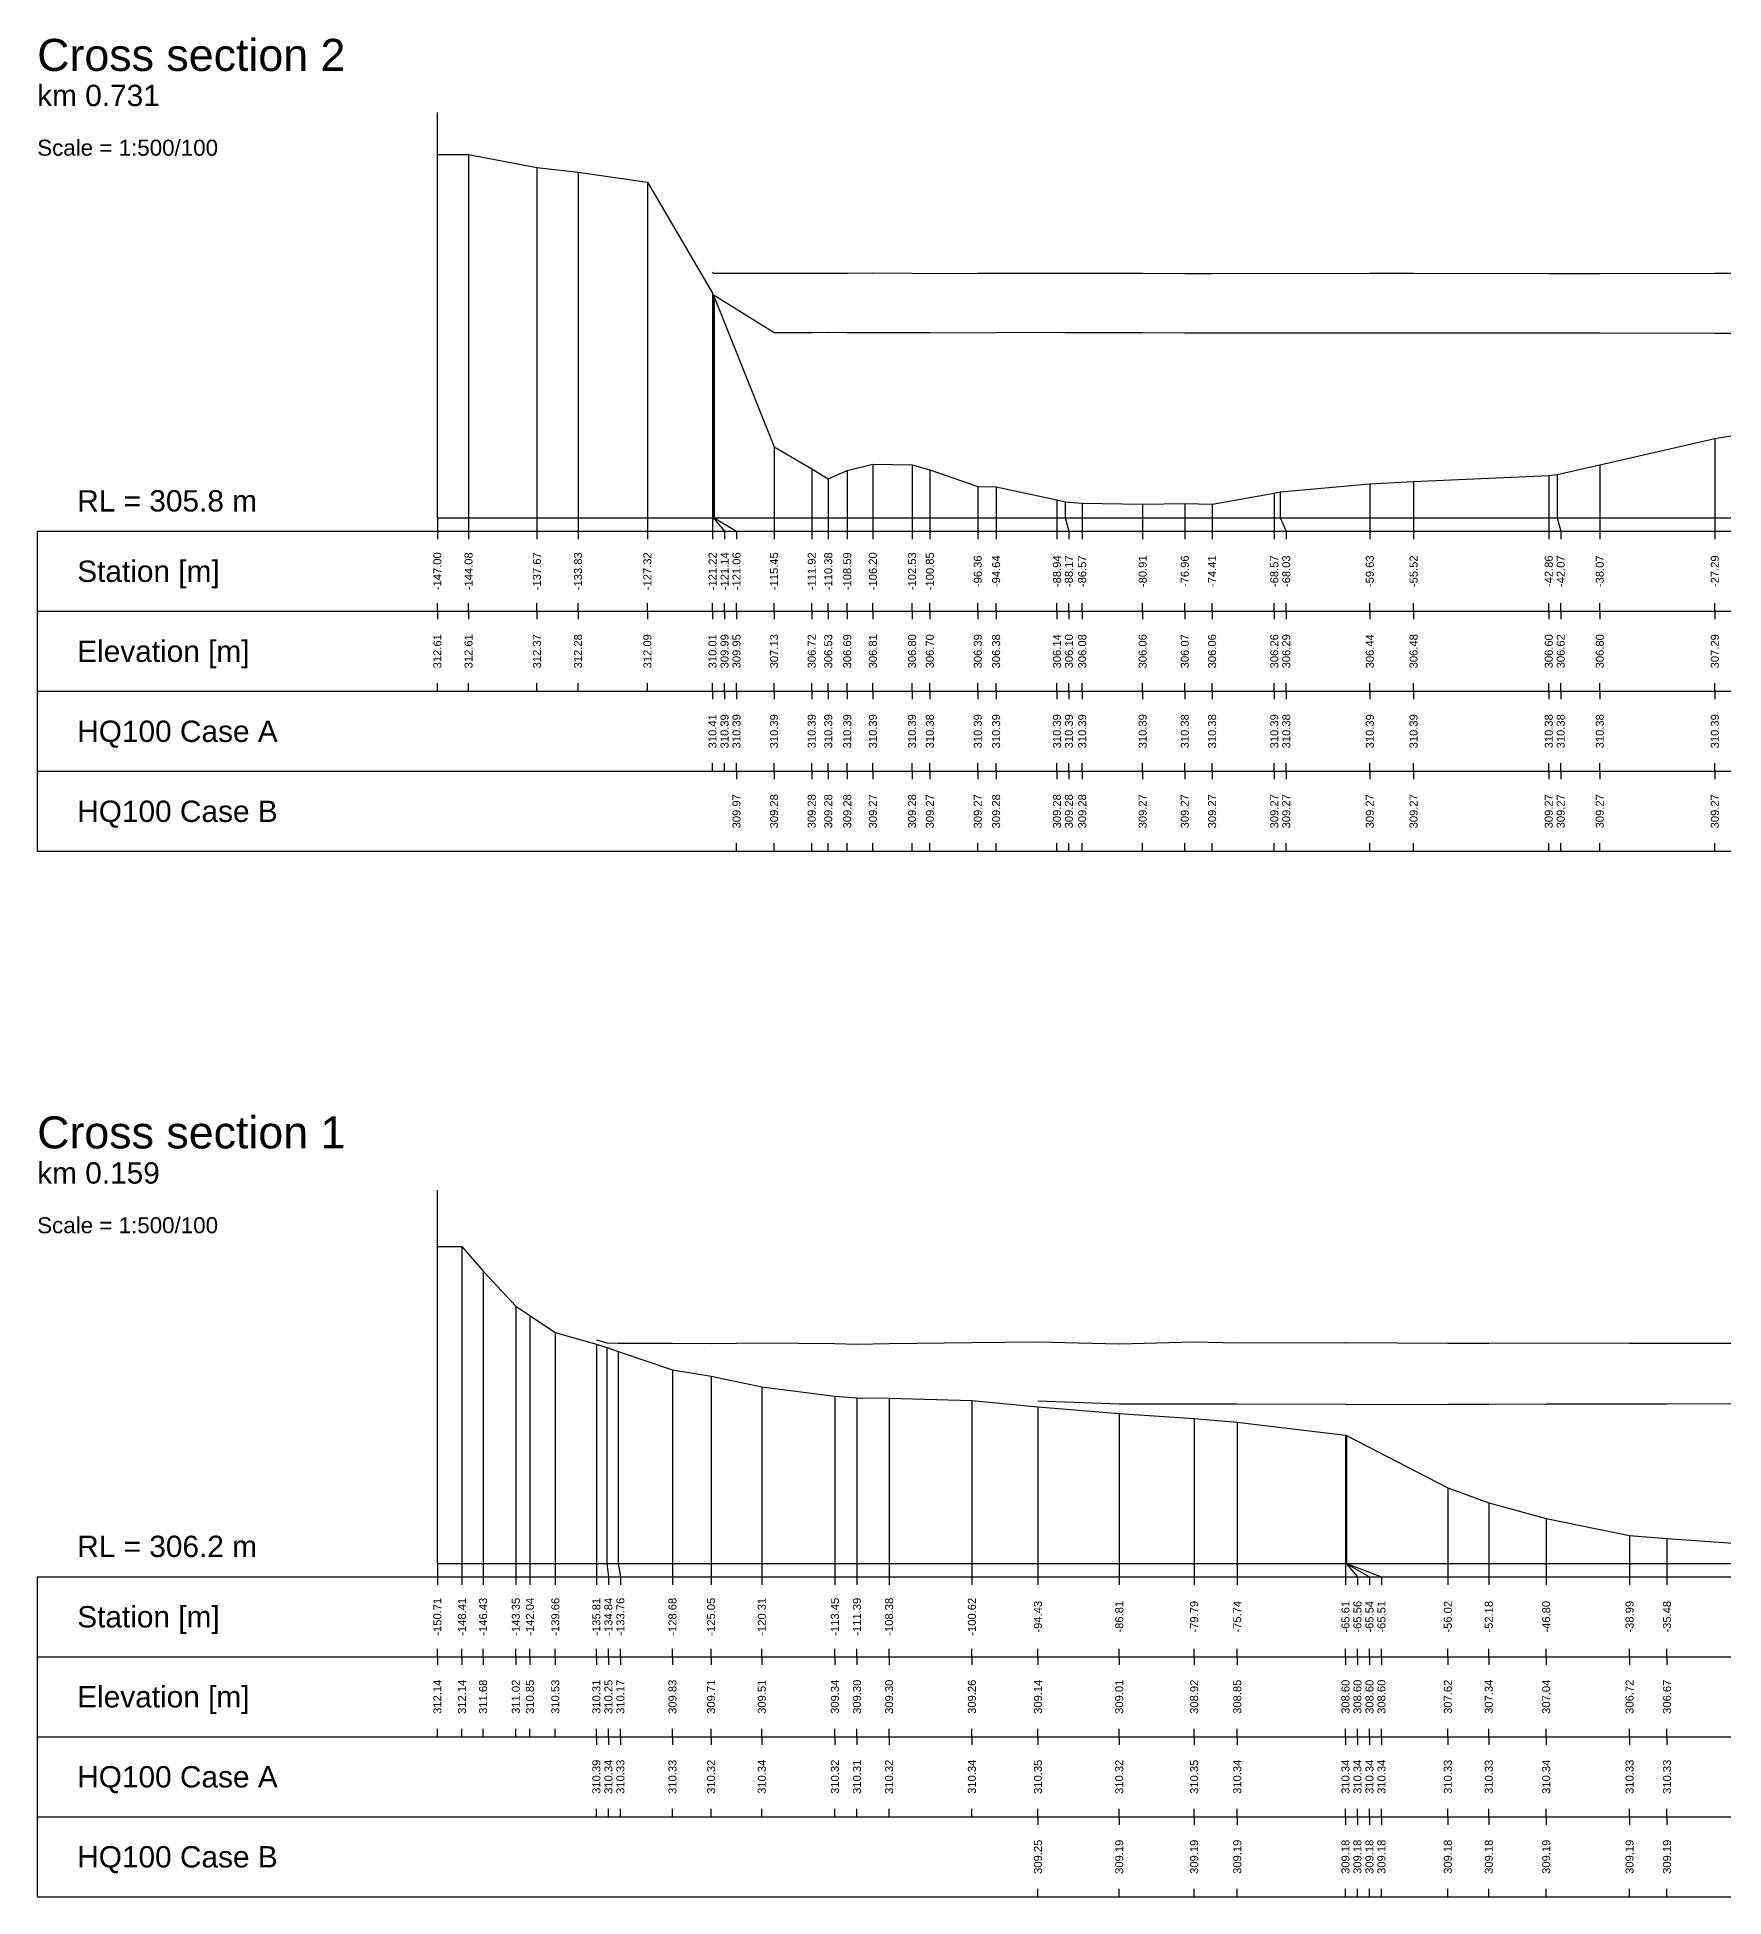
# Model space of a CAD drawing. Header units: millimetres. Extents: x -38 to 449, y 1300 to 1474.
# Drawn here: x -37.5 to 120.6, y 1299.8 to 1474.1 of the extents above; entities that cross this region are included whole.
import ezdxf
from ezdxf.enums import TextEntityAlignment as Align

# ---------------------------------------------------------------- set-up
doc = ezdxf.new("R2010")
doc.units = ezdxf.units.MM
doc.styles.get("Standard").update_dxf_attribs({"font": 'arial.ttf'})

msp = doc.modelspace()

# ---------------------------------------------------------------- linework, layer by layer
at = {"layer": 'band'}
for p, q in [((0, 1427.75), (0, 1427)), ((2.92, 1427.75), (2.92, 1427)), ((9.33, 1427.75), (9.33, 1427)), ((13.18, 1427.75), (13.18, 1427)), ((19.68, 1427.75), (19.68, 1427)), ((25.78, 1427.75), (25.78, 1427)), ((26.91, 1427.75), (26.91, 1427)), ((28.03, 1427.75), (28.03, 1427)), ((31.55, 1427.75), (31.55, 1427)), ((35.08, 1427.75), (35.08, 1427)), ((36.63, 1427.75), (36.63, 1427)), ((38.41, 1427.75), (38.41, 1427)), ((40.81, 1427.75), (40.81, 1427)), ((44.48, 1427.75), (44.48, 1427)), ((46.15, 1427.75), (46.15, 1427)), ((50.64, 1427.75), (50.64, 1427)), ((52.36, 1427.75), (52.36, 1427)), ((58.06, 1427.75), (58.06, 1427)), ((59.18, 1427.75), (59.18, 1427)), ((60.43, 1427.75), (60.43, 1427)), ((66.09, 1427.75), (66.09, 1427)), ((70.04, 1427.75), (70.04, 1427)), ((72.6, 1427.75), (72.6, 1427)), ((78.43, 1427.75), (78.43, 1427)), ((79.55, 1427.75), (79.55, 1427)), ((87.38, 1427.75), (87.38, 1427)), ((91.48, 1427.75), (91.48, 1427)), ((104.15, 1427.75), (104.15, 1427)), ((105.27, 1427.75), (105.27, 1427)), ((108.93, 1427.75), (108.93, 1427)), ((119.71, 1427.75), (119.71, 1427)), ((0, 1420.25), (0, 1421)), ((2.92, 1420.25), (2.92, 1421)), ((9.33, 1420.25), (9.33, 1421)), ((13.18, 1420.25), (13.18, 1421)), ((19.68, 1420.25), (19.68, 1421)), ((25.78, 1420.25), (25.78, 1421)), ((26.91, 1420.25), (26.91, 1421)), ((28.03, 1420.25), (28.03, 1421)), ((31.55, 1420.25), (31.55, 1421)), ((35.08, 1420.25), (35.08, 1421)), ((36.63, 1420.25), (36.63, 1421)), ((38.41, 1420.25), (38.41, 1421)), ((40.81, 1420.25), (40.81, 1421)), ((44.48, 1420.25), (44.48, 1421)), ((46.15, 1420.25), (46.15, 1421)), ((50.64, 1420.25), (50.64, 1421)), ((52.36, 1420.25), (52.36, 1421)), ((58.06, 1420.25), (58.06, 1421)), ((59.18, 1420.25), (59.18, 1421)), ((60.43, 1420.25), (60.43, 1421)), ((66.09, 1420.25), (66.09, 1421)), ((70.04, 1420.25), (70.04, 1421)), ((72.6, 1420.25), (72.6, 1421)), ((78.43, 1420.25), (78.43, 1421)), ((79.55, 1420.25), (79.55, 1421)), ((87.38, 1420.25), (87.38, 1421)), ((91.48, 1420.25), (91.48, 1421)), ((104.15, 1420.25), (104.15, 1421)), ((105.27, 1420.25), (105.27, 1421)), ((108.93, 1420.25), (108.93, 1421)), ((119.71, 1420.25), (119.71, 1421)), ((0, 1420.25), (0, 1419.5)), ((2.92, 1420.25), (2.92, 1419.5)), ((9.33, 1420.25), (9.33, 1419.5)), ((13.18, 1420.25), (13.18, 1419.5)), ((19.68, 1420.25), (19.68, 1419.5)), ((25.78, 1420.25), (25.78, 1419.5)), ((26.91, 1420.25), (26.91, 1419.5)), ((28.03, 1420.25), (28.03, 1419.5)), ((31.55, 1420.25), (31.55, 1419.5)), ((35.08, 1420.25), (35.08, 1419.5)), ((36.63, 1420.25), (36.63, 1419.5)), ((38.41, 1420.25), (38.41, 1419.5)), ((40.81, 1420.25), (40.81, 1419.5)), ((44.48, 1420.25), (44.48, 1419.5)), ((46.15, 1420.25), (46.15, 1419.5)), ((50.64, 1420.25), (50.64, 1419.5)), ((52.36, 1420.25), (52.36, 1419.5)), ((58.06, 1420.25), (58.06, 1419.5)), ((59.18, 1420.25), (59.18, 1419.5)), ((60.43, 1420.25), (60.43, 1419.5)), ((66.09, 1420.25), (66.09, 1419.5)), ((70.04, 1420.25), (70.04, 1419.5)), ((72.6, 1420.25), (72.6, 1419.5)), ((78.43, 1420.25), (78.43, 1419.5)), ((79.55, 1420.25), (79.55, 1419.5)), ((87.38, 1420.25), (87.38, 1419.5)), ((91.48, 1420.25), (91.48, 1419.5)), ((104.15, 1420.25), (104.15, 1419.5)), ((105.27, 1420.25), (105.27, 1419.5)), ((108.93, 1420.25), (108.93, 1419.5)), ((119.71, 1420.25), (119.71, 1419.5)), ((0, 1412.75), (0, 1413.5)), ((2.92, 1412.75), (2.92, 1413.5)), ((9.33, 1412.75), (9.33, 1413.5)), ((13.18, 1412.75), (13.18, 1413.5)), ((19.68, 1412.75), (19.68, 1413.5)), ((25.78, 1412.75), (25.78, 1413.5)), ((25.78, 1412.75), (25.78, 1412)), ((26.91, 1412.75), (26.91, 1413.5)), ((26.91, 1412.75), (26.91, 1412)), ((28.03, 1412.75), (28.03, 1413.5)), ((28.03, 1412.75), (28.03, 1412)), ((31.55, 1412.75), (31.55, 1413.5)), ((31.55, 1412.75), (31.55, 1412)), ((35.08, 1412.75), (35.08, 1413.5)), ((35.08, 1412.75), (35.08, 1412)), ((36.63, 1412.75), (36.63, 1413.5)), ((36.63, 1412.75), (36.63, 1412)), ((38.41, 1412.75), (38.41, 1413.5)), ((38.41, 1412.75), (38.41, 1412)), ((40.81, 1412.75), (40.81, 1413.5)), ((40.81, 1412.75), (40.81, 1412)), ((44.48, 1412.75), (44.48, 1413.5)), ((44.48, 1412.75), (44.48, 1412)), ((46.15, 1412.75), (46.15, 1413.5)), ((46.15, 1412.75), (46.15, 1412)), ((50.64, 1412.75), (50.64, 1413.5)), ((50.64, 1412.75), (50.64, 1412)), ((52.36, 1412.75), (52.36, 1413.5)), ((52.36, 1412.75), (52.36, 1412)), ((58.06, 1412.75), (58.06, 1413.5)), ((58.06, 1412.75), (58.06, 1412)), ((59.18, 1412.75), (59.18, 1413.5)), ((59.18, 1412.75), (59.18, 1412)), ((60.43, 1412.75), (60.43, 1413.5)), ((60.43, 1412.75), (60.43, 1412)), ((66.09, 1412.75), (66.09, 1413.5)), ((66.09, 1412.75), (66.09, 1412)), ((70.04, 1412.75), (70.04, 1413.5)), ((70.04, 1412.75), (70.04, 1412)), ((72.6, 1412.75), (72.6, 1413.5)), ((72.6, 1412.75), (72.6, 1412)), ((78.43, 1412.75), (78.43, 1413.5)), ((78.43, 1412.75), (78.43, 1412)), ((79.55, 1412.75), (79.55, 1413.5)), ((79.55, 1412.75), (79.55, 1412)), ((87.38, 1412.75), (87.38, 1413.5)), ((87.38, 1412.75), (87.38, 1412)), ((91.48, 1412.75), (91.48, 1413.5)), ((91.48, 1412.75), (91.48, 1412)), ((104.15, 1412.75), (104.15, 1413.5)), ((104.15, 1412.75), (104.15, 1412)), ((105.27, 1412.75), (105.27, 1413.5)), ((105.27, 1412.75), (105.27, 1412)), ((108.93, 1412.75), (108.93, 1413.5)), ((108.93, 1412.75), (108.93, 1412)), ((119.71, 1412.75), (119.71, 1413.5)), ((119.71, 1412.75), (119.71, 1412)), ((25.78, 1405.25), (25.78, 1406)), ((26.91, 1405.25), (26.91, 1406)), ((28.03, 1405.25), (28.03, 1406)), ((28.03, 1405.25), (28.03, 1404.5)), ((31.55, 1405.25), (31.55, 1406)), ((31.55, 1405.25), (31.55, 1404.5)), ((35.08, 1405.25), (35.08, 1406)), ((35.08, 1405.25), (35.08, 1404.5)), ((36.63, 1405.25), (36.63, 1406)), ((36.63, 1405.25), (36.63, 1404.5)), ((38.41, 1405.25), (38.41, 1406)), ((38.41, 1405.25), (38.41, 1404.5)), ((40.81, 1405.25), (40.81, 1406)), ((40.81, 1405.25), (40.81, 1404.5)), ((44.48, 1405.25), (44.48, 1406)), ((44.48, 1405.25), (44.48, 1404.5)), ((46.15, 1405.25), (46.15, 1406)), ((46.15, 1405.25), (46.15, 1404.5)), ((50.64, 1405.25), (50.64, 1406)), ((50.64, 1405.25), (50.64, 1404.5)), ((52.36, 1405.25), (52.36, 1406)), ((52.36, 1405.25), (52.36, 1404.5)), ((58.06, 1405.25), (58.06, 1406)), ((58.06, 1405.25), (58.06, 1404.5)), ((59.18, 1405.25), (59.18, 1406)), ((59.18, 1405.25), (59.18, 1404.5)), ((60.43, 1405.25), (60.43, 1406)), ((60.43, 1405.25), (60.43, 1404.5)), ((66.09, 1405.25), (66.09, 1406)), ((66.09, 1405.25), (66.09, 1404.5)), ((70.04, 1405.25), (70.04, 1406)), ((70.04, 1405.25), (70.04, 1404.5)), ((72.6, 1405.25), (72.6, 1406)), ((72.6, 1405.25), (72.6, 1404.5)), ((78.43, 1405.25), (78.43, 1406)), ((78.43, 1405.25), (78.43, 1404.5)), ((79.55, 1405.25), (79.55, 1406)), ((79.55, 1405.25), (79.55, 1404.5)), ((87.38, 1405.25), (87.38, 1406)), ((87.38, 1405.25), (87.38, 1404.5)), ((91.48, 1405.25), (91.48, 1406)), ((91.48, 1405.25), (91.48, 1404.5)), ((104.15, 1405.25), (104.15, 1406)), ((104.15, 1405.25), (104.15, 1404.5)), ((105.27, 1405.25), (105.27, 1406)), ((105.27, 1405.25), (105.27, 1404.5)), ((108.93, 1405.25), (108.93, 1406)), ((108.93, 1405.25), (108.93, 1404.5)), ((119.71, 1405.25), (119.71, 1406)), ((119.71, 1405.25), (119.71, 1404.5)), ((28.03, 1397.75), (28.03, 1398.5)), ((31.55, 1397.75), (31.55, 1398.5)), ((35.08, 1397.75), (35.08, 1398.5)), ((36.63, 1397.75), (36.63, 1398.5)), ((38.41, 1397.75), (38.41, 1398.5)), ((40.81, 1397.75), (40.81, 1398.5)), ((44.48, 1397.75), (44.48, 1398.5)), ((46.15, 1397.75), (46.15, 1398.5)), ((50.64, 1397.75), (50.64, 1398.5)), ((52.36, 1397.75), (52.36, 1398.5)), ((58.06, 1397.75), (58.06, 1398.5)), ((59.18, 1397.75), (59.18, 1398.5)), ((60.43, 1397.75), (60.43, 1398.5)), ((66.09, 1397.75), (66.09, 1398.5)), ((70.04, 1397.75), (70.04, 1398.5)), ((72.6, 1397.75), (72.6, 1398.5)), ((78.43, 1397.75), (78.43, 1398.5)), ((79.55, 1397.75), (79.55, 1398.5)), ((87.38, 1397.75), (87.38, 1398.5)), ((91.48, 1397.75), (91.48, 1398.5)), ((104.15, 1397.75), (104.15, 1398.5)), ((105.27, 1397.75), (105.27, 1398.5)), ((108.93, 1397.75), (108.93, 1398.5)), ((119.71, 1397.75), (119.71, 1398.5)), ((0, 1329.75), (0, 1329)), ((2.3, 1329.75), (2.3, 1329)), ((4.28, 1329.75), (4.28, 1329)), ((7.35, 1329.75), (7.35, 1329)), ((8.67, 1329.75), (8.67, 1329)), ((11.05, 1329.75), (11.05, 1329)), ((14.9, 1329.75), (14.9, 1329)), ((16.03, 1329.75), (16.03, 1329)), ((17.15, 1329.75), (17.15, 1329)), ((22.03, 1329.75), (22.03, 1329)), ((25.65, 1329.75), (25.65, 1329)), ((30.4, 1329.75), (30.4, 1329)), ((37.25, 1329.75), (37.25, 1329)), ((39.32, 1329.75), (39.32, 1329)), ((42.33, 1329.75), (42.33, 1329)), ((50.09, 1329.75), (50.09, 1329)), ((56.28, 1329.75), (56.28, 1329)), ((63.9, 1329.75), (63.9, 1329)), ((70.92, 1329.75), (70.92, 1329)), ((74.96, 1329.75), (74.96, 1329)), ((85.1, 1329.75), (85.1, 1329)), ((86.22, 1329.75), (86.22, 1329)), ((87.35, 1329.75), (87.35, 1329)), ((88.47, 1329.75), (88.47, 1329)), ((94.69, 1329.75), (94.69, 1329)), ((98.53, 1329.75), (98.53, 1329)), ((103.91, 1329.75), (103.91, 1329)), ((111.72, 1329.75), (111.72, 1329)), ((115.23, 1329.75), (115.23, 1329)), ((0, 1322.25), (0, 1323)), ((0, 1322.25), (0, 1321.5)), ((2.3, 1322.25), (2.3, 1323)), ((2.3, 1322.25), (2.3, 1321.5)), ((4.28, 1322.25), (4.28, 1323)), ((4.28, 1322.25), (4.28, 1321.5)), ((7.35, 1322.25), (7.35, 1323)), ((7.35, 1322.25), (7.35, 1321.5)), ((8.67, 1322.25), (8.67, 1323)), ((8.67, 1322.25), (8.67, 1321.5)), ((11.05, 1322.25), (11.05, 1323)), ((11.05, 1322.25), (11.05, 1321.5)), ((14.9, 1322.25), (14.9, 1323)), ((14.9, 1322.25), (14.9, 1321.5)), ((16.03, 1322.25), (16.03, 1323)), ((16.03, 1322.25), (16.03, 1321.5)), ((17.15, 1322.25), (17.15, 1323)), ((17.15, 1322.25), (17.15, 1321.5)), ((22.03, 1322.25), (22.03, 1323)), ((22.03, 1322.25), (22.03, 1321.5)), ((25.65, 1322.25), (25.65, 1323)), ((25.65, 1322.25), (25.65, 1321.5)), ((30.4, 1322.25), (30.4, 1323)), ((30.4, 1322.25), (30.4, 1321.5)), ((37.25, 1322.25), (37.25, 1323)), ((37.25, 1322.25), (37.25, 1321.5)), ((39.32, 1322.25), (39.32, 1323)), ((39.32, 1322.25), (39.32, 1321.5)), ((42.33, 1322.25), (42.33, 1323)), ((42.33, 1322.25), (42.33, 1321.5)), ((50.09, 1322.25), (50.09, 1323)), ((50.09, 1322.25), (50.09, 1321.5)), ((56.28, 1322.25), (56.28, 1323)), ((56.28, 1322.25), (56.28, 1321.5)), ((63.9, 1322.25), (63.9, 1323)), ((63.9, 1322.25), (63.9, 1321.5)), ((70.92, 1322.25), (70.92, 1323)), ((70.92, 1322.25), (70.92, 1321.5)), ((74.96, 1322.25), (74.96, 1323)), ((74.96, 1322.25), (74.96, 1321.5)), ((85.1, 1322.25), (85.1, 1323)), ((85.1, 1322.25), (85.1, 1321.5)), ((86.22, 1322.25), (86.22, 1323)), ((86.22, 1322.25), (86.22, 1321.5)), ((87.35, 1322.25), (87.35, 1323)), ((87.35, 1322.25), (87.35, 1321.5)), ((88.47, 1322.25), (88.47, 1323)), ((88.47, 1322.25), (88.47, 1321.5)), ((94.69, 1322.25), (94.69, 1323)), ((94.69, 1322.25), (94.69, 1321.5)), ((98.53, 1322.25), (98.53, 1323)), ((98.53, 1322.25), (98.53, 1321.5)), ((103.91, 1322.25), (103.91, 1323)), ((103.91, 1322.25), (103.91, 1321.5)), ((111.72, 1322.25), (111.72, 1323)), ((111.72, 1322.25), (111.72, 1321.5)), ((115.23, 1322.25), (115.23, 1323)), ((115.23, 1322.25), (115.23, 1321.5)), ((0, 1314.75), (0, 1315.5)), ((2.3, 1314.75), (2.3, 1315.5)), ((4.28, 1314.75), (4.28, 1315.5)), ((7.35, 1314.75), (7.35, 1315.5)), ((8.67, 1314.75), (8.67, 1315.5)), ((11.05, 1314.75), (11.05, 1315.5)), ((14.9, 1314.75), (14.9, 1315.5)), ((14.9, 1314.75), (14.9, 1314)), ((16.03, 1314.75), (16.03, 1315.5)), ((16.03, 1314.75), (16.03, 1314)), ((17.15, 1314.75), (17.15, 1315.5)), ((17.15, 1314.75), (17.15, 1314)), ((22.03, 1314.75), (22.03, 1315.5)), ((22.03, 1314.75), (22.03, 1314)), ((25.65, 1314.75), (25.65, 1315.5)), ((25.65, 1314.75), (25.65, 1314)), ((30.4, 1314.75), (30.4, 1315.5)), ((30.4, 1314.75), (30.4, 1314)), ((37.25, 1314.75), (37.25, 1315.5)), ((37.25, 1314.75), (37.25, 1314)), ((39.32, 1314.75), (39.32, 1315.5)), ((39.32, 1314.75), (39.32, 1314)), ((42.33, 1314.75), (42.33, 1315.5)), ((42.33, 1314.75), (42.33, 1314)), ((50.09, 1314.75), (50.09, 1315.5)), ((50.09, 1314.75), (50.09, 1314)), ((56.28, 1314.75), (56.28, 1315.5)), ((56.28, 1314.75), (56.28, 1314)), ((63.9, 1314.75), (63.9, 1315.5)), ((63.9, 1314.75), (63.9, 1314)), ((70.92, 1314.75), (70.92, 1315.5)), ((70.92, 1314.75), (70.92, 1314)), ((74.96, 1314.75), (74.96, 1315.5)), ((74.96, 1314.75), (74.96, 1314)), ((85.1, 1314.75), (85.1, 1315.5)), ((85.1, 1314.75), (85.1, 1314)), ((86.22, 1314.75), (86.22, 1315.5)), ((86.22, 1314.75), (86.22, 1314)), ((87.35, 1314.75), (87.35, 1315.5)), ((87.35, 1314.75), (87.35, 1314)), ((88.47, 1314.75), (88.47, 1315.5)), ((88.47, 1314.75), (88.47, 1314)), ((94.69, 1314.75), (94.69, 1315.5)), ((94.69, 1314.75), (94.69, 1314)), ((98.53, 1314.75), (98.53, 1315.5)), ((98.53, 1314.75), (98.53, 1314)), ((103.91, 1314.75), (103.91, 1315.5)), ((103.91, 1314.75), (103.91, 1314)), ((111.72, 1314.75), (111.72, 1315.5)), ((111.72, 1314.75), (111.72, 1314)), ((115.23, 1314.75), (115.23, 1315.5)), ((115.23, 1314.75), (115.23, 1314)), ((14.9, 1307.25), (14.9, 1308)), ((16.03, 1307.25), (16.03, 1308)), ((17.15, 1307.25), (17.15, 1308)), ((22.03, 1307.25), (22.03, 1308)), ((25.65, 1307.25), (25.65, 1308)), ((30.4, 1307.25), (30.4, 1308)), ((37.25, 1307.25), (37.25, 1308)), ((39.32, 1307.25), (39.32, 1308)), ((42.33, 1307.25), (42.33, 1308)), ((50.09, 1307.25), (50.09, 1308)), ((56.28, 1307.25), (56.28, 1308)), ((63.9, 1307.25), (63.9, 1308)), ((70.92, 1307.25), (70.92, 1308)), ((74.96, 1307.25), (74.96, 1308)), ((85.1, 1307.25), (85.1, 1308)), ((86.22, 1307.25), (86.22, 1308)), ((87.35, 1307.25), (87.35, 1308)), ((88.47, 1307.25), (88.47, 1308)), ((94.69, 1307.25), (94.69, 1308)), ((98.53, 1307.25), (98.53, 1308)), ((103.91, 1307.25), (103.91, 1308)), ((111.72, 1307.25), (111.72, 1308)), ((115.23, 1307.25), (115.23, 1308)), ((56.28, 1307.25), (56.28, 1306.5)), ((63.9, 1307.25), (63.9, 1306.5)), ((70.92, 1307.25), (70.92, 1306.5)), ((74.96, 1307.25), (74.96, 1306.5)), ((85.1, 1307.25), (85.1, 1306.5)), ((86.22, 1307.25), (86.22, 1306.5)), ((87.35, 1307.25), (87.35, 1306.5)), ((88.47, 1307.25), (88.47, 1306.5)), ((94.69, 1307.25), (94.69, 1306.5)), ((98.53, 1307.25), (98.53, 1306.5)), ((103.91, 1307.25), (103.91, 1306.5)), ((111.72, 1307.25), (111.72, 1306.5)), ((115.23, 1307.25), (115.23, 1306.5)), ((56.28, 1299.75), (56.28, 1300.5)), ((63.9, 1299.75), (63.9, 1300.5)), ((70.92, 1299.75), (70.92, 1300.5)), ((74.96, 1299.75), (74.96, 1300.5)), ((85.1, 1299.75), (85.1, 1300.5)), ((86.22, 1299.75), (86.22, 1300.5)), ((87.35, 1299.75), (87.35, 1300.5)), ((88.47, 1299.75), (88.47, 1300.5)), ((94.69, 1299.75), (94.69, 1300.5)), ((98.53, 1299.75), (98.53, 1300.5)), ((103.91, 1299.75), (103.91, 1300.5)), ((111.72, 1299.75), (111.72, 1300.5)), ((115.23, 1299.75), (115.23, 1300.5))]:
    msp.add_line(p, q, dxfattribs=at)
at = {"layer": 'frame'}
for p, q in [((0, 1429), (0, 1467)), ((-37.5, 1427.75), (448.33, 1427.75)), ((-37.5, 1427.75), (-37.5, 1420.25)), ((0, 1429), (448.33, 1429)), ((-37.5, 1420.25), (448.33, 1420.25)), ((-37.5, 1420.25), (-37.5, 1412.75)), ((-37.5, 1420.25), (-37.5, 1405.25)), ((-37.5, 1420.25), (-37.5, 1397.75)), ((-37.5, 1412.75), (448.33, 1412.75)), ((-37.5, 1405.25), (448.33, 1405.25)), ((-37.5, 1397.75), (448.33, 1397.75)), ((0, 1331), (0, 1366)), ((0, 1331), (382.49, 1331)), ((-37.5, 1329.75), (382.49, 1329.75)), ((-37.5, 1329.75), (-37.5, 1322.25)), ((-37.5, 1322.25), (382.49, 1322.25)), ((-37.5, 1322.25), (-37.5, 1314.75)), ((-37.5, 1322.25), (-37.5, 1307.25)), ((-37.5, 1322.25), (-37.5, 1299.75)), ((-37.5, 1314.75), (382.49, 1314.75)), ((-37.5, 1307.25), (382.49, 1307.25)), ((-37.5, 1299.75), (382.49, 1299.75))]:
    msp.add_line(p, q, dxfattribs=at)
at = {"layer": 'marker', "color": 253}
for p, q in [((2.92, 1463.05), (2.92, 1429)), ((9.33, 1461.86), (9.33, 1429)), ((13.18, 1461.4), (13.18, 1429)), ((19.68, 1460.46), (19.68, 1429)), ((25.78, 1450.07), (25.78, 1429)), ((25.86, 1449.93), (25.86, 1429)), ((25.94, 1449.73), (25.94, 1429)), ((119.71, 1436.44), (119.71, 1429)), ((31.55, 1435.66), (31.55, 1429)), ((35.08, 1433.61), (35.08, 1429)), ((38.41, 1433.45), (38.41, 1429)), ((40.81, 1434.04), (40.81, 1429)), ((44.48, 1433.98), (44.48, 1429)), ((46.15, 1433.5), (46.15, 1429)), ((104.15, 1432.99), (104.15, 1429)), ((104.93, 1433.08), (104.93, 1429)), ((108.93, 1433.98), (108.93, 1429)), ((36.63, 1432.65), (36.63, 1429)), ((50.64, 1431.93), (50.64, 1429)), ((52.36, 1431.91), (52.36, 1429)), ((78.43, 1431.32), (78.43, 1429)), ((78.97, 1431.43), (78.97, 1429)), ((87.38, 1432.19), (87.38, 1429)), ((91.48, 1432.4), (91.48, 1429)), ((58.06, 1430.69), (58.06, 1429)), ((58.83, 1430.51), (58.83, 1429)), ((60.43, 1430.38), (60.43, 1429)), ((66.09, 1430.3), (66.09, 1429)), ((70.04, 1430.34), (70.04, 1429)), ((72.6, 1430.3), (72.6, 1429)), ((0, 1429), (0, 1427.75)), ((2.92, 1429), (2.92, 1427.75)), ((9.33, 1429), (9.33, 1427.75)), ((13.18, 1429), (13.18, 1427.75)), ((19.68, 1429), (19.68, 1427.75)), ((25.78, 1429), (25.78, 1427.75)), ((25.86, 1429), (26.91, 1427.75)), ((25.94, 1429), (28.03, 1427.75)), ((31.55, 1429), (31.55, 1427.75)), ((35.08, 1429), (35.08, 1427.75)), ((36.63, 1429), (36.63, 1427.75)), ((38.41, 1429), (38.41, 1427.75)), ((40.81, 1429), (40.81, 1427.75)), ((44.48, 1429), (44.48, 1427.75)), ((46.15, 1429), (46.15, 1427.75)), ((50.64, 1429), (50.64, 1427.75)), ((52.36, 1429), (52.36, 1427.75)), ((58.06, 1429), (58.06, 1427.75)), ((58.83, 1429), (59.18, 1427.75)), ((60.43, 1429), (60.43, 1427.75)), ((66.09, 1429), (66.09, 1427.75)), ((70.04, 1429), (70.04, 1427.75)), ((72.6, 1429), (72.6, 1427.75)), ((78.43, 1429), (78.43, 1427.75)), ((78.97, 1429), (79.55, 1427.75)), ((87.38, 1429), (87.38, 1427.75)), ((91.48, 1429), (91.48, 1427.75)), ((104.15, 1429), (104.15, 1427.75)), ((104.93, 1429), (105.27, 1427.75)), ((108.93, 1429), (108.93, 1427.75)), ((119.71, 1429), (119.71, 1427.75)), ((2.3, 1360.71), (2.3, 1331)), ((4.28, 1358.4), (4.28, 1331)), ((7.35, 1355.11), (7.35, 1331)), ((8.67, 1354.23), (8.67, 1331)), ((11.05, 1352.63), (11.05, 1331)), ((14.9, 1351.55), (14.9, 1331)), ((15.87, 1351.23), (15.87, 1331)), ((16.95, 1350.87), (16.95, 1331)), ((22.03, 1349.14), (22.03, 1331)), ((25.65, 1348.54), (25.65, 1331)), ((30.4, 1347.54), (30.4, 1331)), ((37.25, 1346.68), (37.25, 1331)), ((39.32, 1346.51), (39.32, 1331)), ((42.33, 1346.48), (42.33, 1331)), ((50.09, 1346.28), (50.09, 1331)), ((56.28, 1345.68), (56.28, 1331)), ((63.9, 1345.04), (63.9, 1331)), ((70.92, 1344.59), (70.92, 1331)), ((74.96, 1344.25), (74.96, 1331)), ((85.1, 1343.01), (85.1, 1331)), ((85.15, 1343.01), (85.15, 1331)), ((85.16, 1343), (85.16, 1331)), ((85.2, 1342.98), (85.2, 1331)), ((94.69, 1338.09), (94.69, 1331)), ((98.53, 1336.69), (98.53, 1331)), ((103.91, 1335.2), (103.91, 1331)), ((111.72, 1333.61), (111.72, 1331)), ((115.23, 1333.35), (115.23, 1331)), ((0, 1331), (0, 1329.75)), ((2.3, 1331), (2.3, 1329.75)), ((4.28, 1331), (4.28, 1329.75)), ((7.35, 1331), (7.35, 1329.75)), ((8.67, 1331), (8.67, 1329.75)), ((11.05, 1331), (11.05, 1329.75)), ((14.9, 1331), (14.9, 1329.75)), ((15.87, 1331), (16.03, 1329.75)), ((16.95, 1331), (17.15, 1329.75)), ((22.03, 1331), (22.03, 1329.75)), ((25.65, 1331), (25.65, 1329.75)), ((30.4, 1331), (30.4, 1329.75)), ((37.25, 1331), (37.25, 1329.75)), ((39.32, 1331), (39.32, 1329.75)), ((42.33, 1331), (42.33, 1329.75)), ((50.09, 1331), (50.09, 1329.75)), ((56.28, 1331), (56.28, 1329.75)), ((63.9, 1331), (63.9, 1329.75)), ((70.92, 1331), (70.92, 1329.75)), ((74.96, 1331), (74.96, 1329.75)), ((85.1, 1331), (85.1, 1329.75)), ((85.15, 1331), (86.22, 1329.75)), ((85.16, 1331), (87.35, 1329.75)), ((85.2, 1331), (88.47, 1329.75)), ((94.69, 1331), (94.69, 1329.75)), ((98.53, 1331), (98.53, 1329.75)), ((103.91, 1331), (103.91, 1329.75)), ((111.72, 1331), (111.72, 1329.75)), ((115.23, 1331), (115.23, 1329.75))]:
    msp.add_line(p, q, dxfattribs=at)
at = {"layer": 'profile'}
for points in [[(0, 1463.05), (2.92, 1463.05), (9.33, 1461.86), (13.18, 1461.4), (19.68, 1460.46), (25.78, 1450.07), (25.86, 1449.93), (25.94, 1449.73), (31.55, 1435.66), (35.08, 1433.61), (36.63, 1432.65), (38.41, 1433.45), (40.81, 1434.04), (44.48, 1433.98), (46.15, 1433.5), (50.64, 1431.93), (52.36, 1431.91), (58.06, 1430.69), (58.83, 1430.51), (60.43, 1430.38), (66.09, 1430.3), (70.04, 1430.34), (72.6, 1430.3), (78.43, 1431.32), (78.97, 1431.43), (87.38, 1432.19), (91.48, 1432.4), (104.15, 1432.99), (104.93, 1433.08), (108.93, 1433.98), (119.71, 1436.44), (121.4, 1436.73)], [(0, 1360.71), (2.3, 1360.71), (4.28, 1358.4), (7.35, 1355.11), (8.67, 1354.23), (11.05, 1352.63), (14.9, 1351.55), (15.87, 1351.23), (16.95, 1350.87), (22.03, 1349.14), (25.65, 1348.54), (30.4, 1347.54), (37.25, 1346.68), (39.32, 1346.51), (42.33, 1346.48), (50.09, 1346.28), (56.28, 1345.68), (63.9, 1345.04), (70.92, 1344.59), (74.96, 1344.25), (85.1, 1343.01), (85.15, 1343.01), (85.16, 1343), (85.2, 1342.98), (94.69, 1338.09), (98.53, 1336.69), (103.91, 1335.2), (111.72, 1333.61), (115.23, 1333.35), (123.2, 1332.76)]]:
    msp.add_lwpolyline(points, dxfattribs=at)
at = {"layer": 'profile', "true_color": 0xff007f}
for points in [[(25.78, 1452.07), (25.86, 1451.95), (25.94, 1451.95), (31.55, 1451.94), (35.08, 1451.94), (36.63, 1451.94), (38.41, 1451.95), (40.81, 1451.96), (44.48, 1451.93), (46.15, 1451.92), (50.64, 1451.95), (52.36, 1451.95), (58.06, 1451.95), (58.83, 1451.94), (60.43, 1451.94), (66.09, 1451.94), (70.04, 1451.92), (72.6, 1451.91), (78.43, 1451.93), (78.97, 1451.92), (87.38, 1451.94), (91.48, 1451.95), (104.15, 1451.91), (104.93, 1451.91), (108.93, 1451.91), (119.71, 1451.93), (121.4, 1451.93)], [(14.9, 1351.95), (15.87, 1351.68), (16.95, 1351.65), (22.03, 1351.64), (25.65, 1351.62), (30.4, 1351.68), (37.25, 1351.61), (39.32, 1351.56), (42.33, 1351.62), (50.09, 1351.71), (56.28, 1351.76), (63.9, 1351.58), (70.92, 1351.76), (74.96, 1351.69), (85.1, 1351.71), (85.15, 1351.71), (85.16, 1351.71), (85.2, 1351.71), (94.69, 1351.63), (98.53, 1351.64), (103.91, 1351.69), (111.72, 1351.66), (115.23, 1351.66), (123.2, 1351.65)]]:
    msp.add_lwpolyline(points, dxfattribs=at)
at = {"layer": 'profile', "true_color": 0x1d1dff}
for points in [[(25.94, 1449.87), (31.55, 1446.38), (35.08, 1446.39), (36.63, 1446.4), (38.41, 1446.38), (40.81, 1446.37), (44.48, 1446.38), (46.15, 1446.37), (50.64, 1446.36), (52.36, 1446.38), (58.06, 1446.4), (58.83, 1446.39), (60.43, 1446.39), (66.09, 1446.37), (70.04, 1446.35), (72.6, 1446.34), (78.43, 1446.35), (78.97, 1446.35), (87.38, 1446.36), (91.48, 1446.36), (104.15, 1446.35), (104.93, 1446.35), (108.93, 1446.34), (119.71, 1446.33), (121.4, 1446.33)], [(56.28, 1346.24), (63.9, 1345.96), (70.92, 1345.97), (74.96, 1345.96), (85.1, 1345.92), (85.15, 1345.91), (85.16, 1345.91), (85.2, 1345.91), (94.69, 1345.92), (98.53, 1345.92), (103.91, 1345.95), (111.72, 1345.96), (115.23, 1345.96), (123.2, 1345.98)]]:
    msp.add_lwpolyline(points, dxfattribs=at)

# ---------------------------------------------------------------- texts
for s, height, p in [('Cross section 2', 3, (-37.5, 1470)), ('km 0.731', 2, (-37.5, 1467)), ('Scale = 1:500/100', 1.5, (-37.5, 1462.5)), ('RL = 305.8 m', 2, (-33.75, 1429)), ('Cross section 1', 3, (-37.5, 1369)), ('km 0.159', 2, (-37.5, 1366)), ('Scale = 1:500/100', 1.5, (-37.5, 1361.5)), ('RL = 306.2 m', 2, (-33.75, 1331))]:
    msp.add_text(s, height=height).set_placement(p, align=Align.BOTTOM_LEFT)
for s, p in [('Station [m]', (-33.75, 1424)), ('Elevation [m]', (-33.75, 1416.5)), ('Station [m]', (-33.75, 1326)), ('Elevation [m]', (-33.75, 1318.5))]:
    msp.add_text(s, height=2).set_placement(p, align=Align.MIDDLE_LEFT)
for s, p in [('-147.00', (0, 1424)), ('-144.08', (2.92, 1424)), ('-137.67', (9.33, 1424)), ('-133.83', (13.18, 1424)), ('-127.32', (19.68, 1424)), ('-121.22', (25.78, 1424)), ('-121.14', (26.91, 1424)), ('-121.06', (28.03, 1424)), ('-115.45', (31.55, 1424)), ('-111.92', (35.08, 1424)), ('-110.38', (36.63, 1424)), ('-108.59', (38.41, 1424)), ('-106.20', (40.81, 1424)), ('-102.53', (44.48, 1424)), ('-100.85', (46.15, 1424)), ('-96.36', (50.64, 1424)), ('-94.64', (52.36, 1424)), ('-88.94', (58.06, 1424)), ('-88.17', (59.18, 1424)), ('-86.57', (60.43, 1424)), ('-80.91', (66.09, 1424)), ('-76.96', (70.04, 1424)), ('-74.41', (72.6, 1424)), ('-68.57', (78.43, 1424)), ('-68.03', (79.55, 1424)), ('-59.63', (87.38, 1424)), ('-55.52', (91.48, 1424)), ('-42.86', (104.15, 1424)), ('-42.07', (105.27, 1424)), ('-38.07', (108.93, 1424)), ('-27.29', (119.71, 1424)), ('312.61', (0, 1416.5)), ('312.61', (2.92, 1416.5)), ('312.37', (9.33, 1416.5)), ('312.28', (13.18, 1416.5)), ('312.09', (19.68, 1416.5)), ('310.01', (25.78, 1416.5)), ('309.99', (26.91, 1416.5)), ('309.95', (28.03, 1416.5)), ('307.13', (31.55, 1416.5)), ('306.72', (35.08, 1416.5)), ('306.53', (36.63, 1416.5)), ('306.69', (38.41, 1416.5)), ('306.81', (40.81, 1416.5)), ('306.80', (44.48, 1416.5)), ('306.70', (46.15, 1416.5)), ('306.39', (50.64, 1416.5)), ('306.38', (52.36, 1416.5)), ('306.14', (58.06, 1416.5)), ('306.10', (59.18, 1416.5)), ('306.08', (60.43, 1416.5)), ('306.06', (66.09, 1416.5)), ('306.07', (70.04, 1416.5)), ('306.06', (72.6, 1416.5)), ('306.26', (78.43, 1416.5)), ('306.29', (79.55, 1416.5)), ('306.44', (87.38, 1416.5)), ('306.48', (91.48, 1416.5)), ('306.60', (104.15, 1416.5)), ('306.62', (105.27, 1416.5)), ('306.80', (108.93, 1416.5)), ('307.29', (119.71, 1416.5)), ('-150.71', (0, 1326)), ('-148.41', (2.3, 1326)), ('-146.43', (4.28, 1326)), ('-143.35', (7.35, 1326)), ('-142.04', (8.67, 1326)), ('-139.66', (11.05, 1326)), ('-135.81', (14.9, 1326)), ('-134.84', (16.03, 1326)), ('-133.76', (17.15, 1326)), ('-128.68', (22.03, 1326)), ('-125.05', (25.65, 1326)), ('-120.31', (30.4, 1326)), ('-113.45', (37.25, 1326)), ('-111.39', (39.32, 1326)), ('-108.38', (42.33, 1326)), ('-100.62', (50.09, 1326)), ('-94.43', (56.28, 1326)), ('-86.81', (63.9, 1326)), ('-79.79', (70.92, 1326)), ('-75.74', (74.96, 1326)), ('-65.61', (85.1, 1326)), ('-65.56', (86.22, 1326)), ('-65.54', (87.35, 1326)), ('-65.51', (88.47, 1326)), ('-56.02', (94.69, 1326)), ('-52.18', (98.53, 1326)), ('-46.80', (103.91, 1326)), ('-38.99', (111.72, 1326)), ('-35.48', (115.23, 1326)), ('312.14', (0, 1318.5)), ('312.14', (2.3, 1318.5)), ('311.68', (4.28, 1318.5)), ('311.02', (7.35, 1318.5)), ('310.85', (8.67, 1318.5)), ('310.53', (11.05, 1318.5)), ('310.31', (14.9, 1318.5)), ('310.25', (16.03, 1318.5)), ('310.17', (17.15, 1318.5)), ('309.83', (22.03, 1318.5)), ('309.71', (25.65, 1318.5)), ('309.51', (30.4, 1318.5)), ('309.34', (37.25, 1318.5)), ('309.30', (39.32, 1318.5)), ('309.30', (42.33, 1318.5)), ('309.26', (50.09, 1318.5)), ('309.14', (56.28, 1318.5)), ('309.01', (63.9, 1318.5)), ('308.92', (70.92, 1318.5)), ('308.85', (74.96, 1318.5)), ('308.60', (85.1, 1318.5)), ('308.60', (86.22, 1318.5)), ('308.60', (87.35, 1318.5)), ('308.60', (88.47, 1318.5)), ('307.62', (94.69, 1318.5)), ('307.34', (98.53, 1318.5)), ('307.04', (103.91, 1318.5)), ('306.72', (111.72, 1318.5)), ('306.67', (115.23, 1318.5))]:
    msp.add_text(s, height=0.75, rotation=90).set_placement(p, align=Align.MIDDLE)
at = {"true_color": 0xff007f}
for s, p in [('310.41', (25.78, 1409)), ('310.39', (26.91, 1409)), ('310.39', (28.03, 1409)), ('310.39', (31.55, 1409)), ('310.39', (35.08, 1409)), ('310.39', (36.63, 1409)), ('310.39', (38.41, 1409)), ('310.39', (40.81, 1409)), ('310.39', (44.48, 1409)), ('310.38', (46.15, 1409)), ('310.39', (50.64, 1409)), ('310.39', (52.36, 1409)), ('310.39', (58.06, 1409)), ('310.39', (59.18, 1409)), ('310.39', (60.43, 1409)), ('310.39', (66.09, 1409)), ('310.38', (70.04, 1409)), ('310.38', (72.6, 1409)), ('310.39', (78.43, 1409)), ('310.38', (79.55, 1409)), ('310.39', (87.38, 1409)), ('310.39', (91.48, 1409)), ('310.38', (104.15, 1409)), ('310.38', (105.27, 1409)), ('310.38', (108.93, 1409)), ('310.39', (119.71, 1409)), ('310.39', (14.9, 1311)), ('310.34', (16.03, 1311)), ('310.33', (17.15, 1311)), ('310.33', (22.03, 1311)), ('310.34', (30.4, 1311)), ('310.34', (50.09, 1311)), ('310.35', (56.28, 1311)), ('310.35', (70.92, 1311)), ('310.34', (74.96, 1311)), ('310.34', (85.1, 1311)), ('310.34', (86.22, 1311)), ('310.34', (87.35, 1311)), ('310.34', (88.47, 1311)), ('310.33', (94.69, 1311)), ('310.33', (98.53, 1311)), ('310.34', (103.91, 1311)), ('310.33', (111.72, 1311)), ('310.33', (115.23, 1311)), ('310.32', (25.65, 1311)), ('310.32', (37.25, 1311)), ('310.31', (39.32, 1311)), ('310.32', (42.33, 1311)), ('310.32', (63.9, 1311))]:
    msp.add_text(s, height=0.75, rotation=90, dxfattribs=at).set_placement(p, align=Align.MIDDLE)
for p in [(-33.75, 1409), (-33.75, 1311)]:
    msp.add_text('HQ100 Case A', height=2, dxfattribs=at).set_placement(p, align=Align.MIDDLE_LEFT)
at = {"true_color": 0x1d1dff}
for p in [(-33.75, 1401.5), (-33.75, 1303.5)]:
    msp.add_text('HQ100 Case B', height=2, dxfattribs=at).set_placement(p, align=Align.MIDDLE_LEFT)
for s, p in [('309.97', (28.03, 1401.5)), ('309.28', (31.55, 1401.5)), ('309.28', (35.08, 1401.5)), ('309.28', (36.63, 1401.5)), ('309.28', (38.41, 1401.5)), ('309.27', (40.81, 1401.5)), ('309.28', (44.48, 1401.5)), ('309.27', (46.15, 1401.5)), ('309.27', (50.64, 1401.5)), ('309.28', (52.36, 1401.5)), ('309.28', (58.06, 1401.5)), ('309.28', (59.18, 1401.5)), ('309.28', (60.43, 1401.5)), ('309.27', (66.09, 1401.5)), ('309.27', (70.04, 1401.5)), ('309.27', (72.6, 1401.5)), ('309.27', (78.43, 1401.5)), ('309.27', (79.55, 1401.5)), ('309.27', (87.38, 1401.5)), ('309.27', (91.48, 1401.5)), ('309.27', (104.15, 1401.5)), ('309.27', (105.27, 1401.5)), ('309.27', (108.93, 1401.5)), ('309.27', (119.71, 1401.5)), ('309.25', (56.28, 1303.5)), ('309.19', (63.9, 1303.5)), ('309.19', (70.92, 1303.5)), ('309.19', (74.96, 1303.5)), ('309.18', (85.1, 1303.5)), ('309.18', (86.22, 1303.5)), ('309.18', (87.35, 1303.5)), ('309.18', (88.47, 1303.5)), ('309.18', (94.69, 1303.5)), ('309.18', (98.53, 1303.5)), ('309.19', (103.91, 1303.5)), ('309.19', (111.72, 1303.5)), ('309.19', (115.23, 1303.5))]:
    msp.add_text(s, height=0.75, rotation=90, dxfattribs=at).set_placement(p, align=Align.MIDDLE)

doc.saveas('drawing.dxf')
